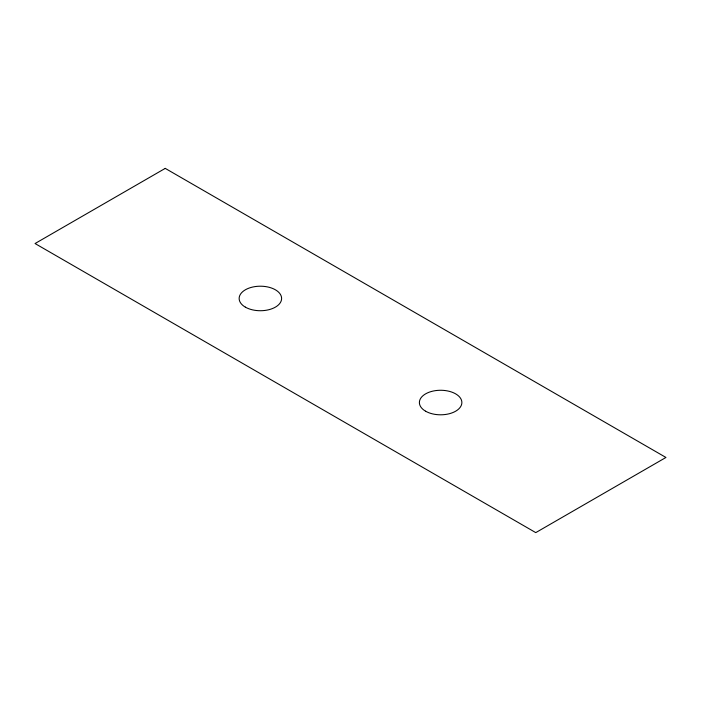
<?xml version="1.0" encoding="UTF-8"?>
<svg xmlns="http://www.w3.org/2000/svg" width="701" height="701" viewBox="0 0 701 701"><rect width="100%" height="100%" fill="white"/><g stroke="black" fill="none" stroke-linecap="round" stroke-linejoin="round"><path stroke-width="1.05" d="M165.234 168.38L35.05 243.536L535.766 532.62L665.95 457.464L165.234 168.38M245.35 307.134A21.24 12.268 0 0 0 280.891 301.64A21.24 12.268 0 0 0 254.875 286.621A21.24 12.268 0 0 0 245.35 307.134M425.603 411.207A21.24 12.268 0 0 0 461.144 405.713A21.24 12.268 0 0 0 435.128 390.685A21.24 12.268 0 0 0 425.603 411.207"/></g></svg>
